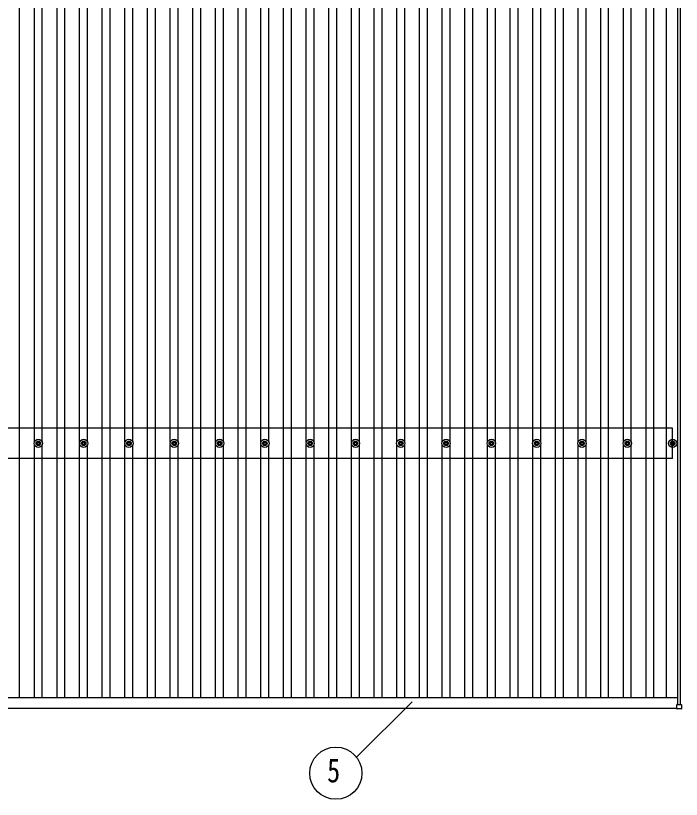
# Model space of a CAD drawing. Units: millimetres, scale not verified. Extents: x -16820 to 16820, y -11880 to 11880.
# Drawn here: x -10402 to -7464, y 3238 to 6696 of the extents above; entities that cross this region are included whole.
import ezdxf
from ezdxf.enums import TextEntityAlignment as Align

# ---------------------------------------------------------------- set-up
doc = ezdxf.new("R2010")
doc.units = ezdxf.units.MM
doc.header["$LTSCALE"] = 50
for name, color, linetype in [('0-4_YKK_13', 4, 'Continuous'), ('0-5_YKK_A1', 4, 'Continuous'), ('0-6_YKK_D', 6, 'Continuous')]:
    doc.layers.add(name, color=color, linetype=linetype)
doc.styles.add('ＭＳ ゴシック', font='')
doc.styles.get('ＭＳ ゴシック').set_extended_font_data('MS Gothic')

msp = doc.modelspace()

# ---------------------------------------------------------------- linework, layer by layer
at = {"layer": '0-4_YKK_13'}
for p, q in [((-10311.92, 4810.47), (-10307.5, 4810.47)), ((-10311.92, 4806.97), (-10307.5, 4806.97)), ((-10303.67, 4818.72), (-10303.67, 4814.3)), ((-10300.17, 4818.72), (-10300.17, 4814.3)), ((-10296.34, 4810.47), (-10291.92, 4810.47)), ((-10296.34, 4806.97), (-10291.92, 4806.97)), ((-10111.92, 4810.47), (-10107.5, 4810.47)), ((-10111.92, 4806.97), (-10107.5, 4806.97)), ((-10103.67, 4818.72), (-10103.67, 4814.3)), ((-10100.17, 4818.72), (-10100.17, 4814.3)), ((-10096.34, 4810.47), (-10091.92, 4810.47)), ((-10096.34, 4806.97), (-10091.92, 4806.97)), ((-9911.92, 4810.47), (-9907.5, 4810.47)), ((-9911.92, 4806.97), (-9907.5, 4806.97)), ((-9903.67, 4818.72), (-9903.67, 4814.3)), ((-9900.17, 4818.72), (-9900.17, 4814.3)), ((-9896.34, 4810.47), (-9891.92, 4810.47)), ((-9896.34, 4806.97), (-9891.92, 4806.97)), ((-9711.92, 4810.47), (-9707.5, 4810.47)), ((-9711.92, 4806.97), (-9707.5, 4806.97)), ((-9703.67, 4818.72), (-9703.67, 4814.3)), ((-9700.17, 4818.72), (-9700.17, 4814.3)), ((-9696.34, 4810.47), (-9691.92, 4810.47)), ((-9696.34, 4806.97), (-9691.92, 4806.97)), ((-9511.92, 4810.47), (-9507.5, 4810.47)), ((-9511.92, 4806.97), (-9507.5, 4806.97)), ((-9503.67, 4818.72), (-9503.67, 4814.3)), ((-9500.17, 4818.72), (-9500.17, 4814.3)), ((-9496.34, 4810.47), (-9491.92, 4810.47)), ((-9496.34, 4806.97), (-9491.92, 4806.97)), ((-9311.92, 4810.47), (-9307.5, 4810.47)), ((-9311.92, 4806.97), (-9307.5, 4806.97)), ((-9303.67, 4818.72), (-9303.67, 4814.3)), ((-9300.17, 4818.72), (-9300.17, 4814.3)), ((-9296.34, 4810.47), (-9291.92, 4810.47)), ((-9296.34, 4806.97), (-9291.92, 4806.97)), ((-9111.92, 4810.47), (-9107.5, 4810.47)), ((-9111.92, 4806.97), (-9107.5, 4806.97)), ((-9103.67, 4818.72), (-9103.67, 4814.3)), ((-9100.17, 4818.72), (-9100.17, 4814.3)), ((-9096.34, 4810.47), (-9091.92, 4810.47)), ((-9096.34, 4806.97), (-9091.92, 4806.97)), ((-8911.92, 4810.47), (-8907.5, 4810.47)), ((-8911.92, 4806.97), (-8907.5, 4806.97)), ((-8903.67, 4818.72), (-8903.67, 4814.3)), ((-8900.17, 4818.72), (-8900.17, 4814.3)), ((-8896.34, 4810.47), (-8891.92, 4810.47)), ((-8896.34, 4806.97), (-8891.92, 4806.97)), ((-8711.92, 4810.47), (-8707.5, 4810.47)), ((-8711.92, 4806.97), (-8707.5, 4806.97)), ((-8703.67, 4818.72), (-8703.67, 4814.3)), ((-8700.17, 4818.72), (-8700.17, 4814.3)), ((-8696.34, 4810.47), (-8691.92, 4810.47)), ((-8696.34, 4806.97), (-8691.92, 4806.97)), ((-8511.92, 4810.47), (-8507.5, 4810.47)), ((-8511.92, 4806.97), (-8507.5, 4806.97)), ((-8503.67, 4818.72), (-8503.67, 4814.3)), ((-8500.17, 4818.72), (-8500.17, 4814.3)), ((-8496.34, 4810.47), (-8491.92, 4810.47)), ((-8496.34, 4806.97), (-8491.92, 4806.97)), ((-8311.92, 4810.47), (-8307.5, 4810.47)), ((-8311.92, 4806.97), (-8307.5, 4806.97)), ((-8303.67, 4818.72), (-8303.67, 4814.3)), ((-8300.17, 4818.72), (-8300.17, 4814.3)), ((-8296.34, 4810.47), (-8291.92, 4810.47)), ((-8296.34, 4806.97), (-8291.92, 4806.97)), ((-8111.92, 4810.47), (-8107.5, 4810.47)), ((-8111.92, 4806.97), (-8107.5, 4806.97)), ((-8103.67, 4818.72), (-8103.67, 4814.3)), ((-8100.17, 4818.72), (-8100.17, 4814.3)), ((-8096.34, 4810.47), (-8091.92, 4810.47)), ((-8096.34, 4806.97), (-8091.92, 4806.97)), ((-7911.92, 4810.47), (-7907.5, 4810.47)), ((-7911.92, 4806.97), (-7907.5, 4806.97)), ((-7903.67, 4818.72), (-7903.67, 4814.3)), ((-7900.17, 4818.72), (-7900.17, 4814.3)), ((-7896.34, 4810.47), (-7891.92, 4810.47)), ((-7896.34, 4806.97), (-7891.92, 4806.97)), ((-7711.92, 4810.47), (-7707.5, 4810.47)), ((-7711.92, 4806.97), (-7707.5, 4806.97)), ((-7703.67, 4818.72), (-7703.67, 4814.3)), ((-7700.17, 4818.72), (-7700.17, 4814.3)), ((-7696.34, 4810.47), (-7691.92, 4810.47)), ((-7696.34, 4806.97), (-7691.92, 4806.97)), ((-7511.92, 4810.47), (-7507.5, 4810.47)), ((-7511.92, 4806.97), (-7507.5, 4806.97)), ((-7503.67, 4818.72), (-7503.67, 4814.3)), ((-7500.17, 4818.72), (-7500.17, 4814.3)), ((-7496.34, 4810.47), (-7491.92, 4810.47)), ((-7496.34, 4806.97), (-7491.92, 4806.97)), ((-10303.67, 4803.14), (-10303.67, 4798.72)), ((-10300.17, 4803.14), (-10300.17, 4798.72)), ((-10103.67, 4803.14), (-10103.67, 4798.72)), ((-10100.17, 4803.14), (-10100.17, 4798.72)), ((-9903.67, 4803.14), (-9903.67, 4798.72)), ((-9900.17, 4803.14), (-9900.17, 4798.72)), ((-9703.67, 4803.14), (-9703.67, 4798.72)), ((-9700.17, 4803.14), (-9700.17, 4798.72)), ((-9503.67, 4803.14), (-9503.67, 4798.72)), ((-9500.17, 4803.14), (-9500.17, 4798.72)), ((-9303.67, 4803.14), (-9303.67, 4798.72)), ((-9300.17, 4803.14), (-9300.17, 4798.72)), ((-9103.67, 4803.14), (-9103.67, 4798.72)), ((-9100.17, 4803.14), (-9100.17, 4798.72)), ((-8903.67, 4803.14), (-8903.67, 4798.72)), ((-8900.17, 4803.14), (-8900.17, 4798.72)), ((-8703.67, 4803.14), (-8703.67, 4798.72)), ((-8700.17, 4803.14), (-8700.17, 4798.72)), ((-8503.67, 4803.14), (-8503.67, 4798.72)), ((-8500.17, 4803.14), (-8500.17, 4798.72)), ((-8303.67, 4803.14), (-8303.67, 4798.72)), ((-8300.17, 4803.14), (-8300.17, 4798.72)), ((-8103.67, 4803.14), (-8103.67, 4798.72)), ((-8100.17, 4803.14), (-8100.17, 4798.72)), ((-7903.67, 4803.14), (-7903.67, 4798.72)), ((-7900.17, 4803.14), (-7900.17, 4798.72)), ((-7703.67, 4803.14), (-7703.67, 4798.72)), ((-7700.17, 4803.14), (-7700.17, 4798.72)), ((-7503.67, 4803.14), (-7503.67, 4798.72)), ((-7500.17, 4803.14), (-7500.17, 4798.72)), ((-7483.62, 3637.81), (-7483.62, 3655.81)), ((-7482.62, 3656.81), (-7464.62, 3656.81)), ((-7464.62, 3636.81), (-7482.62, 3636.81)), ((-7463.62, 3655.81), (-7463.62, 3637.81))]:
    msp.add_line(p, q, dxfattribs=at)
for centre, radius in [((-10301.92, 4808.72), 18.25), ((-10301.92, 4808.72), 10.15), ((-10301.92, 4808.72), 5.85), ((-10301.92, 4808.72), 5.25), ((-10101.92, 4808.72), 18.25), ((-10101.92, 4808.72), 10.15), ((-10101.92, 4808.72), 5.85), ((-10101.92, 4808.72), 5.25), ((-9901.92, 4808.72), 18.25), ((-9901.92, 4808.72), 10.15), ((-9901.92, 4808.72), 5.85), ((-9901.92, 4808.72), 5.25), ((-9701.92, 4808.72), 18.25), ((-9701.92, 4808.72), 10.15), ((-9701.92, 4808.72), 5.85), ((-9701.92, 4808.72), 5.25), ((-9501.92, 4808.72), 18.25), ((-9501.92, 4808.72), 10.15), ((-9501.92, 4808.72), 5.85), ((-9501.92, 4808.72), 5.25), ((-9301.92, 4808.72), 18.25), ((-9301.92, 4808.72), 10.15), ((-9301.92, 4808.72), 5.85), ((-9301.92, 4808.72), 5.25), ((-9101.92, 4808.72), 18.25), ((-9101.92, 4808.72), 10.15), ((-9101.92, 4808.72), 5.85), ((-9101.92, 4808.72), 5.25), ((-8901.92, 4808.72), 18.25), ((-8901.92, 4808.72), 10.15), ((-8901.92, 4808.72), 5.85), ((-8901.92, 4808.72), 5.25), ((-8701.92, 4808.72), 18.25), ((-8701.92, 4808.72), 10.15), ((-8701.92, 4808.72), 5.85), ((-8701.92, 4808.72), 5.25), ((-8501.92, 4808.72), 18.25), ((-8501.92, 4808.72), 10.15), ((-8501.92, 4808.72), 5.85), ((-8501.92, 4808.72), 5.25), ((-8301.92, 4808.72), 18.25), ((-8301.92, 4808.72), 10.15), ((-8301.92, 4808.72), 5.85), ((-8301.92, 4808.72), 5.25), ((-8101.92, 4808.72), 18.25), ((-8101.92, 4808.72), 10.15), ((-8101.92, 4808.72), 5.85), ((-8101.92, 4808.72), 5.25), ((-7901.92, 4808.72), 18.25), ((-7901.92, 4808.72), 10.15), ((-7901.92, 4808.72), 5.85), ((-7901.92, 4808.72), 5.25), ((-7701.92, 4808.72), 18.25), ((-7701.92, 4808.72), 10.15), ((-7701.92, 4808.72), 5.85), ((-7701.92, 4808.72), 5.25), ((-7501.92, 4808.72), 18.25), ((-7501.92, 4808.72), 10.15), ((-7501.92, 4808.72), 5.85), ((-7501.92, 4808.72), 5.25)]:
    msp.add_circle(centre, radius, dxfattribs=at)
for centre, start, end in [((-7482.62, 3655.81), 90, 180), ((-7482.62, 3637.81), 180, 270), ((-7464.62, 3655.81), 0, 90), ((-7464.62, 3637.81), 270, 0)]:
    msp.add_arc(centre, 1, start, end, dxfattribs=at)
at = {"layer": '0-5_YKK_A1'}
for p, q in [((-10384.42, 3688.1), (-10384.42, 9029.11)), ((-10219.42, 3688.1), (-10219.42, 9029.11)), ((-10184.42, 3688.1), (-10184.42, 9029.11)), ((-10019.42, 3688.1), (-10019.42, 9029.11)), ((-9984.42, 3688.1), (-9984.42, 9029.11)), ((-9819.42, 3688.1), (-9819.42, 9029.11)), ((-9784.42, 3688.1), (-9784.42, 9029.11)), ((-9619.42, 3688.1), (-9619.42, 9029.11)), ((-9584.42, 3688.1), (-9584.42, 9029.11)), ((-9419.42, 3688.1), (-9419.42, 9029.11)), ((-9384.42, 3688.1), (-9384.42, 9029.11)), ((-9219.42, 3688.1), (-9219.42, 9029.11)), ((-9184.42, 3688.1), (-9184.42, 9029.11)), ((-9019.42, 3688.1), (-9019.42, 9029.11)), ((-8984.42, 3688.1), (-8984.42, 9029.11)), ((-8819.42, 3688.1), (-8819.42, 9029.11)), ((-8784.42, 3688.1), (-8784.42, 9029.11)), ((-8619.42, 3688.1), (-8619.42, 9029.11)), ((-8584.42, 3688.1), (-8584.42, 9029.11)), ((-8419.42, 3688.1), (-8419.42, 9029.11)), ((-8384.42, 3688.1), (-8384.42, 9029.11)), ((-8219.42, 3688.1), (-8219.42, 9029.11)), ((-8184.42, 3688.1), (-8184.42, 9029.11)), ((-8019.42, 3688.1), (-8019.42, 9029.11)), ((-7984.42, 3688.1), (-7984.42, 9029.11)), ((-7819.42, 3688.1), (-7819.42, 9029.11)), ((-7784.42, 3688.1), (-7784.42, 9029.11)), ((-7619.42, 3688.1), (-7619.42, 9029.11)), ((-7584.42, 3688.1), (-7584.42, 9029.11)), ((-7528.42, 3688.1), (-7528.42, 9029.11)), ((-7478.92, 3656.78), (-7478.92, 9055.2)), ((-7466.92, 3656.78), (-7466.92, 9055.2)), ((-10319.42, 4813.9), (-10319.42, 7903.54)), ((-10284.42, 4813.9), (-10284.42, 7903.54)), ((-10119.42, 4813.9), (-10119.42, 7903.54)), ((-10084.42, 4813.9), (-10084.42, 7903.54)), ((-9919.42, 4813.9), (-9919.42, 7903.54)), ((-9884.42, 4813.9), (-9884.42, 7903.54)), ((-9719.42, 4813.9), (-9719.42, 7903.54)), ((-9684.42, 4813.9), (-9684.42, 7903.54)), ((-9519.42, 4813.9), (-9519.42, 7903.54)), ((-9484.42, 4813.9), (-9484.42, 7903.54)), ((-9319.42, 4813.9), (-9319.42, 7903.54)), ((-9284.42, 4813.9), (-9284.42, 7903.54)), ((-9119.42, 4813.9), (-9119.42, 7903.54)), ((-9084.42, 4813.9), (-9084.42, 7903.54)), ((-8919.42, 4813.9), (-8919.42, 7903.54)), ((-8884.42, 4813.9), (-8884.42, 7903.54)), ((-8719.42, 4813.9), (-8719.42, 7903.54)), ((-8684.42, 4813.9), (-8684.42, 7903.54)), ((-8519.42, 4813.9), (-8519.42, 7903.54)), ((-8484.42, 4813.9), (-8484.42, 7903.54)), ((-8319.42, 4813.9), (-8319.42, 7903.54)), ((-8284.42, 4813.9), (-8284.42, 7903.54)), ((-8119.42, 4813.9), (-8119.42, 7903.54)), ((-8084.42, 4813.9), (-8084.42, 7903.54)), ((-7919.42, 4813.9), (-7919.42, 7903.54)), ((-7884.42, 4813.9), (-7884.42, 7903.54)), ((-7719.42, 4813.9), (-7719.42, 7903.54)), ((-7684.42, 4813.9), (-7684.42, 7903.54)), ((-7501.92, 4875.72), (-12901.92, 4875.72)), ((-7501.92, 4741.72), (-7501.92, 4875.72)), ((-10319.42, 3688.1), (-10319.42, 4803.54)), ((-10284.42, 3688.1), (-10284.42, 4803.54)), ((-10119.42, 3688.1), (-10119.42, 4803.54)), ((-10084.42, 3688.1), (-10084.42, 4803.54)), ((-9919.42, 3688.1), (-9919.42, 4803.54)), ((-9884.42, 3688.1), (-9884.42, 4803.54)), ((-9719.42, 3688.1), (-9719.42, 4803.54)), ((-9684.42, 3688.1), (-9684.42, 4803.54)), ((-9519.42, 3688.1), (-9519.42, 4803.54)), ((-9484.42, 3688.1), (-9484.42, 4803.54)), ((-9319.42, 3688.1), (-9319.42, 4803.54)), ((-9284.42, 3688.1), (-9284.42, 4803.54)), ((-9119.42, 3688.1), (-9119.42, 4803.54)), ((-9084.42, 3688.1), (-9084.42, 4803.54)), ((-8919.42, 3688.1), (-8919.42, 4803.54)), ((-8884.42, 3688.1), (-8884.42, 4803.54)), ((-8719.42, 3688.1), (-8719.42, 4803.54)), ((-8684.42, 3688.1), (-8684.42, 4803.54)), ((-8519.42, 3688.1), (-8519.42, 4803.54)), ((-8484.42, 3688.1), (-8484.42, 4803.54)), ((-8319.42, 3688.1), (-8319.42, 4803.54)), ((-8284.42, 3688.1), (-8284.42, 4803.54)), ((-8119.42, 3688.1), (-8119.42, 4803.54)), ((-8084.42, 3688.1), (-8084.42, 4803.54)), ((-7919.42, 3688.1), (-7919.42, 4803.54)), ((-7884.42, 3688.1), (-7884.42, 4803.54)), ((-7719.42, 3688.1), (-7719.42, 4803.54)), ((-7684.42, 3688.1), (-7684.42, 4803.54)), ((-7501.92, 4741.72), (-12901.92, 4741.72)), ((-12924.92, 3688.1), (-7478.92, 3688.1)), ((-12920.22, 3640.11), (-7483.62, 3640.11))]:
    msp.add_line(p, q, dxfattribs=at)
at = {"layer": '0-6_YKK_D'}
msp.add_line((-8897.33, 3423.72), (-8651.99, 3669.06), dxfattribs=at)
msp.add_circle((-8988.61, 3353.44), 115.2, dxfattribs=at)

# ---------------------------------------------------------------- texts
at = {"layer": '0-6_YKK_D', "style": 'ＭＳ ゴシック', "width": 0.8}
msp.add_text('5', height=105.6, dxfattribs=at).set_placement((-9027.01, 3281.44), align=Align.BOTTOM_LEFT)

doc.saveas('drawing.dxf')
